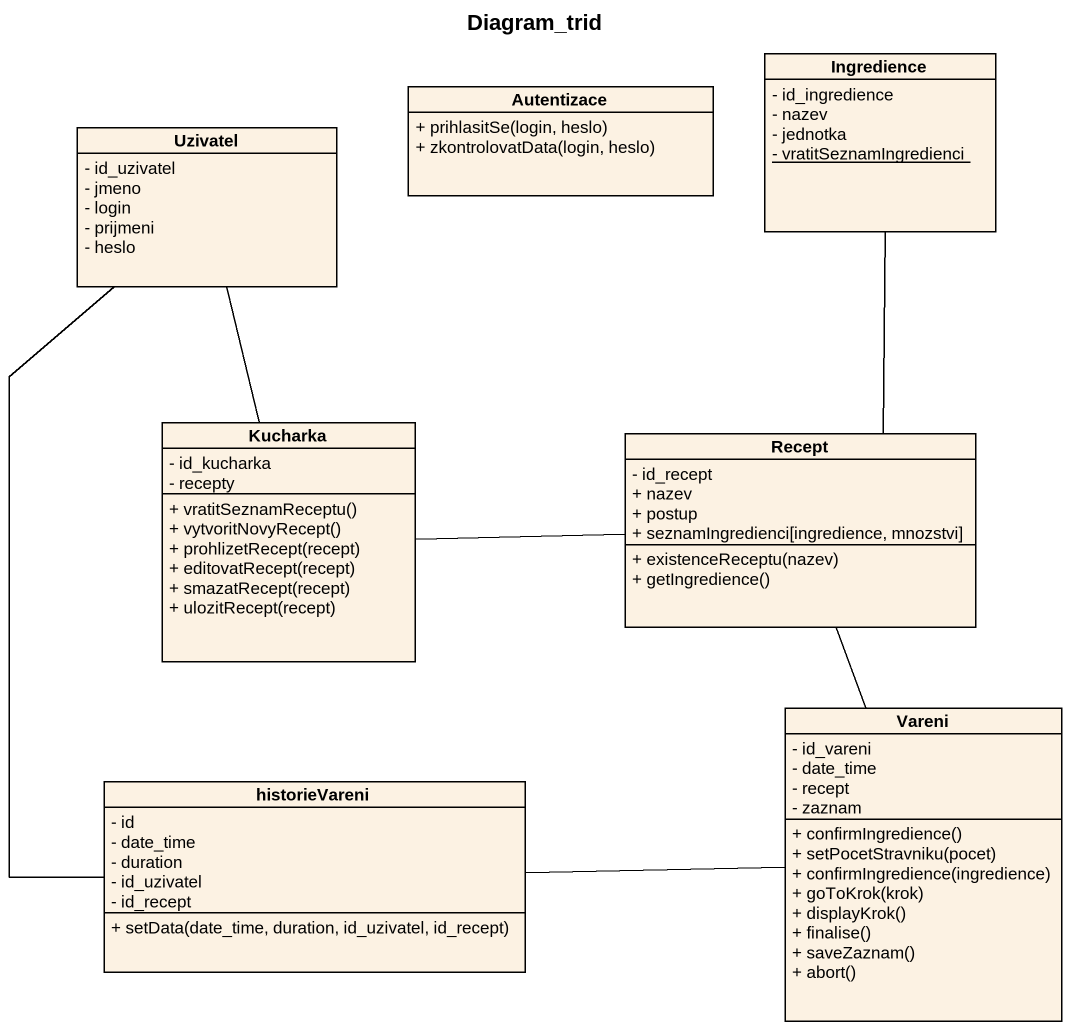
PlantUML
@startuml
title Diagram_trid
hide circle
hide empty members
skinparam classAttributeIconSize 0
class Ingredience {
  - id_ingredience
  - nazev
  - jednotka
  {static} - vratitSeznamIngredienci
}
class Autentizace {
  + prihlasitSe(login, heslo)
  + zkontrolovatData(login, heslo)
}
class Uzivatel {
  - id_uzivatel
  - jmeno
  - login
  - prijmeni
  - heslo
}
class Kucharka {
  - id_kucharka
  - recepty
  + vratitSeznamReceptu()
  + vytvoritNovyRecept()
  + prohlizetRecept(recept)
  + editovatRecept(recept)
  + smazatRecept(recept)
  + ulozitRecept(recept)
}
class Recept {
  - id_recept
  + nazev
  + postup
  + seznamIngredienci[ingredience, mnozstvi]
  + existenceReceptu(nazev)
  + getIngredience()
}
class Vareni {
  - id_vareni
  - date_time
  - recept
  - zaznam
  + confirmIngredience()
  + setPocetStravniku(pocet)
  + confirmIngredience(ingredience)
  + goToKrok(krok)
  + displayKrok()
  + finalise()
  + saveZaznam()
  + abort()
}
class historieVareni {
  - id
  - date_time
  - duration
  - id_uzivatel
  - id_recept
  + setData(date_time, duration, id_uzivatel, id_recept)
}
Uzivatel -- Kucharka
Recept -up- Ingredience
Recept -left- Kucharka
Vareni -up- Recept
Vareni -left- historieVareni
historieVareni -up- Uzivatel
@enduml
